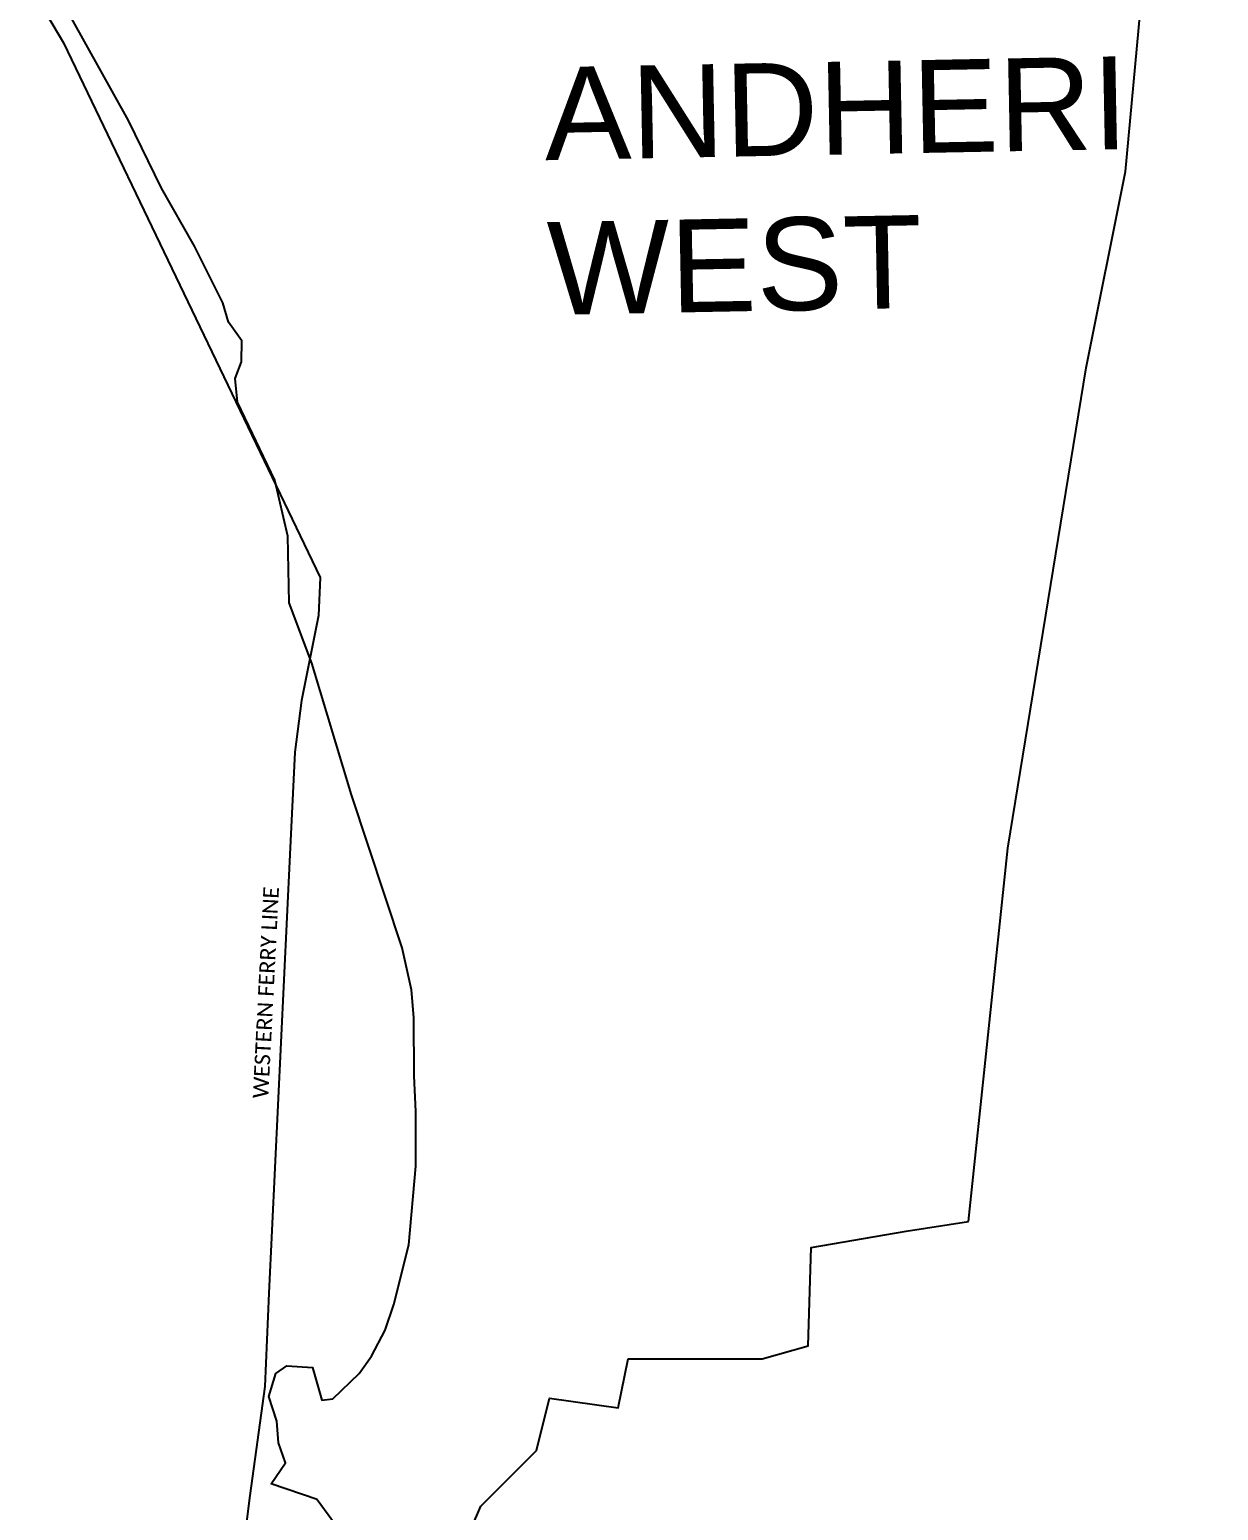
# Model space of a CAD drawing. Header units: metres. Extents: x 266696 to 273863, y 2093914 to 2119954.
# Drawn here: x 270023 to 273863, y 2111309 to 2116092 of the extents above; entities that cross this region are included whole.
import ezdxf

# ---------------------------------------------------------------- set-up
doc = ezdxf.new("R2010")
doc.units = ezdxf.units.M
doc.linetypes.add('HIDDEN', pattern=[0.375, 0.25, -0.125])
for name, color, linetype in [('FERRY ROUTE', 5, 'Continuous'), ('FERRY ROUTE TEXT', 7, 'Continuous'), ('village', 3, 'Continuous'), ('VILLAGE NAME', 250, 'Continuous')]:
    doc.layers.add(name, color=color, linetype=linetype)
doc.styles.get("Standard").update_dxf_attribs({"font": 'calibri.ttf'})
doc.linetypes.add('FENCELINE2', pattern='A,6.35,-2.54,[132,ltypeshp.shx,S=2.54,R=0,X=-2.54,Y=0],-2.54,25.4', length=36.83)

msp = doc.modelspace()

# ---------------------------------------------------------------- linework, layer by layer
at = {"layer": 'FERRY ROUTE', "linetype": 'FENCELINE2', "ltscale": 10}
msp.add_lwpolyline([(270022.8, 2116236), (270132.5, 2116049.2), (270961.3, 2114322.8), (270955.9, 2114199.3), (270901, 2113925.1), (270879.2, 2113758), (270863.5, 2113427.5), (270795.6, 2112010), (270782.3, 2111709.4), (270733.8, 2111356.7), (270708.7, 2111152.5)], dxfattribs=at)
at = {"layer": 'village', "color": 3}
for points in [[(273055.3, 2112242.3, 0), (273182.2, 2113447.5, 0), (273435.9, 2114999.6, 0), (273562.8, 2115633.9, 0), (273626.2, 2116321.1, 0), (273862.9, 2118034.2, 0)], [(270951.4, 2111343.6, 0), (270802.7, 2111394.4, 0), (270849.3, 2111462, 0), (270826.4, 2111526.9, 0), (270821.3, 2111596.4, 0), (270796, 2111676.9, 0), (270817.9, 2111751, 0), (270853.5, 2111776, 0), (270936.5, 2111769.9, 0), (270966.5, 2111664.8, 0), (271002.4, 2111669.5, 0), (271086.9, 2111750.9, 0), (271126.8, 2111807.3, 0), (271171, 2111890.6, 0), (271199.5, 2111973.8, 0), (271247.3, 2112167, 0), (271269.9, 2112420.6, 0), (271270.7, 2112597.7, 0), (271265.4, 2112712, 0), (271263.9, 2112900.4, 0), (271256.4, 2112990, 0), (271226.2, 2113126.5, 0), (271063.1, 2113620.7, 0), (270934.2, 2114045.7, 0), (270860.9, 2114240.2, 0), (270856.9, 2114455.4, 0), (270815.2, 2114636.7, 0), (270694.3, 2114889.1, 0), (270687, 2114965.3, 0), (270706.7, 2115019.3, 0), (270708.5, 2115086.6, 0), (270665.4, 2115146.7, 0), (270647, 2115209.4, 0), (270555.8, 2115392.5, 0), (270449, 2115580, 0), (270341.9, 2115798.8, 0), (270157.6, 2116129.2, 0)], [(270951.4, 2111343.6, 0), (271099.4, 2111142.7, 0), (271258, 2111089.9, 0), (271416.6, 2111174.4, 0), (271480, 2111322.5, 0), (271659.7, 2111502.2, 0), (271702, 2111671.4, 0), (271924.1, 2111639.6, 0), (271955.8, 2111798.2, 0), (272389.2, 2111798.2, 0), (272537.3, 2111840.5, 0), (272547.8, 2112157.7, 0), (272854.4, 2112210.6, 0), (273055.3, 2112242.3, 0)]]:
    msp.add_polyline3d(points, dxfattribs=at)

# ---------------------------------------------------------------- texts
at = {"layer": 'FERRY ROUTE TEXT', "linetype": 'HIDDEN', "ltscale": 3, "insert": (270743.6, 2112641.1), "char_height": 50, "attachment_point": 1, "rotation": 87.0763}
msp.add_mtext_dynamic_manual_height_columns('WESTERN FERRY LINE', width=1410.943, gutter_width=1, heights=[0], dxfattribs=at)
at = {"layer": 'VILLAGE NAME', "insert": (271682.7, 2115970.3), "char_height": 300, "attachment_point": 1, "rotation": 1.1028}
msp.add_mtext_dynamic_manual_height_columns('{\\fArial|b0|i0|c0|p34;ANDHERI WEST}', width=2578.433, gutter_width=1928.7, heights=[0], dxfattribs=at)

doc.saveas('drawing.dxf')
